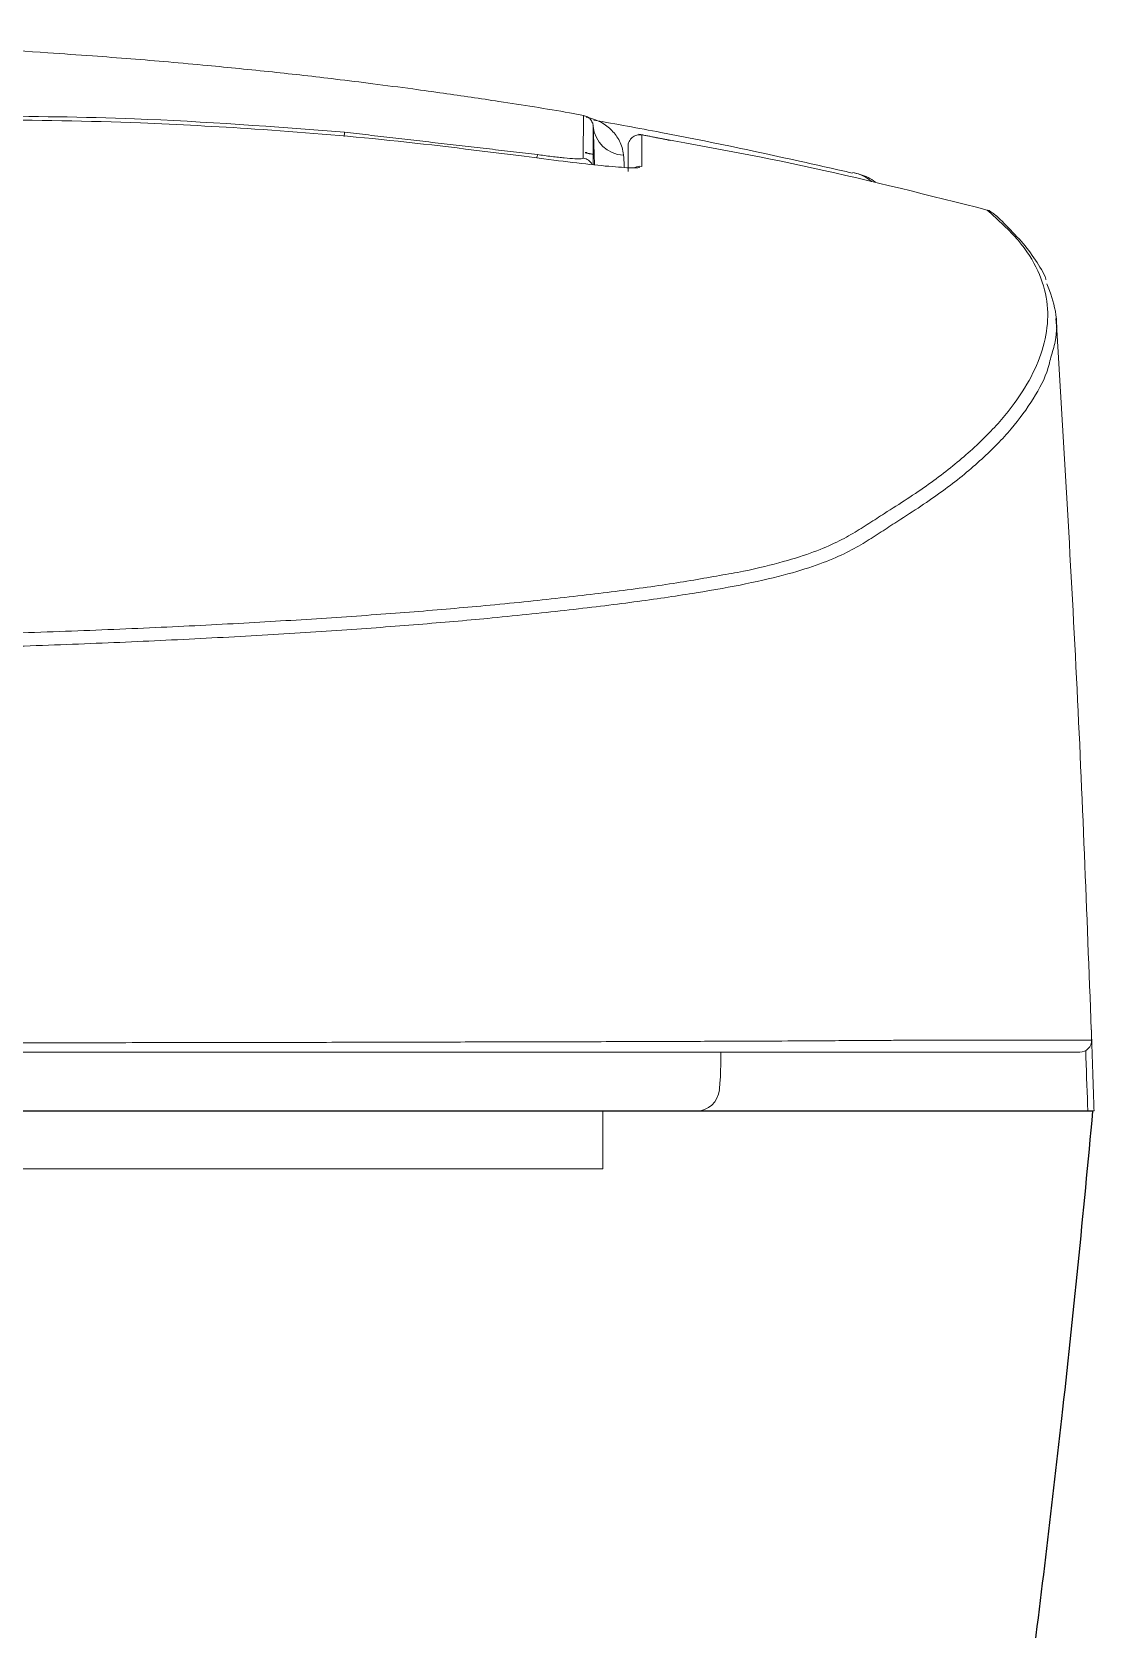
# Model space of a CAD drawing. Extents: x 1268 to 7307, y -579 to 1973.
# Drawn here: x 2916.2 to 3006.8, y 128.2 to 264.6 of the extents above; entities that cross this region are included whole.
import ezdxf

# ---------------------------------------------------------------- set-up
doc = ezdxf.new("R2010")
doc.units = 0
doc.header["$LTSCALE"] = 20
doc.header["$MEASUREMENT"] = 0
doc.layers.get('0').update_dxf_attribs({"linetype": 'CONTINUOUS'})
doc.layers.add('00_COMPONENTS', color=7, linetype='CONTINUOUS')
doc.layers.add('1', color=7, linetype='CONTINUOUS')

msp = doc.modelspace()

# ---------------------------------------------------------------- linework, layer by layer
at = {"color": 7, "linetype": 'Continuous', "lineweight": 15}
for p, q in [((2967.04, 253.47), (2967.04, 253.18)), ((2967.04, 253), (2967.04, 252.68)), ((2903.15, 172.43), (2929.46, 172.43)), ((2929.46, 172.43), (2942.75, 172.43)), ((2942.75, 172.43), (2963.79, 172.43)), ((2963.79, 172.43), (2972.84, 172.43)), ((2964.88, 172.43), (2964.88, 171.51)), ((2927.54, 167.51), (2911.61, 167.51)), ((2927.54, 167.51), (2911.61, 167.51)), ((2929.53, 167.51), (2927.54, 167.51)), ((2929.53, 167.51), (2927.54, 167.51))]:
    msp.add_line(p, q, dxfattribs=at)
msp.add_line((2888.54, 172.46), (3006.72, 172.47))
at = {"color": 7, "linetype": 'Continuous', "lineweight": 15, "flags": 128}
msp.add_lwpolyline([(2942.8, 255.68), (2942.81, 255.78), (2942.82, 255.88), (2942.83, 255.96), (2942.83, 256.01), (2942.83, 256.04)], dxfattribs=at)
at = {"color": 7, "linetype": 'Continuous', "lineweight": 15}
for centre, radius, start, end in [((2966.79, 256.81), 2.74, 185.5578, 266.9558), ((2961.08, 253.57), 1.85, 162.6265, 171.543), ((2963.07, 252.84), 1, 26.103, 81.4097), ((2968.04, 252.13), 1, 80.5212, 114.9383), ((3005.61, 178.47), 1, 270, 1.954), ((2972.84, 174.43), 2, 270, 355)]:
    msp.add_arc(centre, radius, start, end, dxfattribs=at)
for points, knots in [([(2963.25, 257.48), (2962.85, 257.55), (2960.46, 257.98), (2956.45, 258.61), (2951.96, 259.28), (2948.4, 259.77), (2945.32, 260.17), (2942.21, 260.56), (2939.38, 260.89), (2936.65, 261.19), (2933.9, 261.47), (2930.93, 261.76), (2927.85, 262.04), (2924.58, 262.31), (2921.14, 262.57), (2915.28, 262.98), (2907.2, 263.44), (2897.2, 263.86), (2887.73, 264.14), (2880.43, 264.28), (2875.04, 264.35), (2871.05, 264.38), (2866.31, 264.41), (2860.64, 264.45), (2854.05, 264.48), (2846.54, 264.52), (2838.1, 264.55), (2828.74, 264.58), (2818.45, 264.6), (2811.28, 264.6), (2807.54, 264.6)], [0, 0, 0, 0, 0.007942, 0.047278, 0.078077, 0.09541, 0.117873, 0.138922, 0.157097, 0.174981, 0.193535, 0.211422, 0.233444, 0.254725, 0.276456, 0.30182, 0.371991, 0.43612, 0.496896, 0.553414, 0.574736, 0.598799, 0.628672, 0.664319, 0.705767, 0.753009, 0.806051, 0.864895, 0.929545, 1, 1, 1, 1]), ([(2911.77, 257.43), (2916.16, 257.39), (2926.52, 257.29), (2936.86, 256.5), (2942.83, 256.04)], [0, 0, 0, 0, 0.422709, 1, 1, 1, 1]), ([(2958.17, 253.98), (2954.35, 254.46), (2946.7, 255.43), (2935.77, 256.32), (2924.2, 256.94), (2916.46, 257.09), (2911.97, 257.09), (2911.97, 257.09)], [0, 0, 0, 0, 0.249434, 0.498868, 0.709758, 0.999999, 1, 1, 1, 1]), ([(2963.22, 253.82), (2963.22, 254.29), (2963.22, 255.23), (2963.22, 256.53), (2963.23, 257.35), (2963.23, 257.4), (2963.24, 257.42)], [0, 0, 0, 0, 0.266633, 0.533274, 0.800167, 1, 1, 1, 1]), ([(2964.02, 256.8), (2964.02, 256.8), (2964.01, 256.82), (2963.97, 256.92), (2963.86, 257.11), (2963.65, 257.31), (2963.42, 257.44), (2963.27, 257.45), (2963.24, 257.45)], [0, 0, 0, 0, 0.011685, 0.240434, 0.434276, 0.666372, 0.929552, 1, 1, 1, 1]), ([(2963.47, 257.31), (2963.56, 257.29), (2964.37, 257.15), (2965.44, 256.55), (2966.36, 255.32), (2966.61, 254.53), (2966.65, 254.09), (2966.65, 254.07)], [0, 0, 0, 0, 0.05726, 0.534701, 0.760403, 0.991516, 1, 1, 1, 1]), ([(2964.05, 256.65), (2964.05, 256.66), (2964.05, 256.67), (2964.03, 256.75), (2964.02, 256.8)], [0, 0, 0, 0, 0.4287616, 1, 1, 1, 1]), ([(2964.07, 256.54), (2964.07, 256.54), (2964.07, 256.59), (2964.05, 256.62), (2964.03, 256.65)], [0, 0, 0, 0, 0.098963, 1, 1, 1, 1]), ([(2964.18, 253.25), (2964.15, 254.06), (2964.11, 255.28), (2964.08, 256.22), (2964.07, 256.54)], [0, 0, 0, 0, 0.662668, 1, 1, 1, 1]), ([(2964.07, 256.52), (2964.07, 256.46), (2964.07, 256.34), (2964.07, 255.54), (2964.07, 254.4), (2964.07, 253.6), (2964.07, 253.26)], [0, 0, 0, 0, 0.2392086, 0.499042, 0.7902874, 1, 1, 1, 1]), ([(2986.21, 252.54), (2984.7, 252.89), (2979.26, 254.12), (2971.9, 255.66), (2966.02, 256.73), (2964.11, 257.07)], [0, 0, 0, 0, 0.205624, 0.741545, 1, 1, 1, 1]), ([(2968.21, 255.81), (2968.14, 255.82), (2967.99, 255.83), (2967.77, 255.8), (2967.57, 255.72), (2967.39, 255.59), (2967.24, 255.44), (2967.12, 255.25), (2967.05, 255.04), (2967.04, 254.9), (2967.04, 254.82)], [0, 0, 0, 0, 0.124997, 0.249998, 0.374999, 0.499999, 0.625, 0.75, 0.875002, 1, 1, 1, 1]), ([(2968.21, 255.81), (2968.21, 255.78), (2968.21, 255.63), (2968.21, 254.92), (2968.2, 253.96), (2968.2, 253.2), (2968.2, 253.12)], [0, 0, 0, 0, 0.043576, 0.2178821, 0.9151174, 1, 1, 1, 1]), ([(2997.7, 249.39), (2992.76, 250.64), (2983, 253.12), (2973.09, 254.92), (2968.21, 255.81)], [0, 0, 0, 0, 0.506813, 1, 1, 1, 1]), ([(2968.02, 253.04), (2968, 253.03), (2967.88, 252.97), (2966.82, 253), (2964.59, 253.19), (2961.56, 253.54), (2959.3, 253.83), (2958.17, 253.98)], [0, 0, 0, 0, 0.037283, 0.274704, 0.51511, 0.757528, 1, 1, 1, 1]), ([(2959.32, 254.13), (2959.5, 254.1), (2960.12, 254.01), (2960.91, 253.92), (2961.81, 253.82), (2962.55, 253.76), (2963.12, 253.76), (2963.18, 253.8), (2963.22, 253.82)], [0, 0, 0, 0, 0.088936, 0.294885, 0.384871, 0.593716, 0.801801, 1, 1, 1, 1]), ([(2963.52, 254.25), (2963.51, 254.26), (2963.46, 254.27), (2963.42, 254.28), (2963.38, 254.29)], [0, 0, 0, 0, 0.065025, 1, 1, 1, 1]), ([(2966.65, 254.07), (2966.67, 253.81), (2966.69, 253.49), (2966.72, 253.09), (2966.72, 253.03)], [0, 0, 0, 0, 0.850964, 1, 1, 1, 1]), ([(2967.04, 253.02), (2967.04, 253.21), (2967.04, 253.88), (2967.04, 254.43), (2967.04, 254.82)], [0, 0, 0, 0, 0.275399, 1, 1, 1, 1]), ([(2988.17, 251.75), (2988.17, 251.75), (2987.76, 252.09), (2987.1, 252.4), (2986.43, 252.55), (2986.22, 252.6)], [0, 0, 0, 0, 0.013904, 0.683724, 1, 1, 1, 1]), ([(2987.82, 251.84), (2987.6, 252), (2987.08, 252.39), (2986.53, 252.52), (2986.22, 252.59)], [0, 0, 0, 0, 0.429152, 1, 1, 1, 1]), ([(2974.33, 218.09), (2975.03, 218.21), (2977.25, 218.59), (2980.02, 219.26), (2982.71, 220.09), (2984.71, 220.93), (2986.28, 221.78), (2987.6, 222.63), (2989.79, 224.03), (2992.82, 225.97), (2996.04, 228.54), (2998.74, 231.17), (3000.77, 233.83), (3002.14, 236.45), (3002.87, 239.03), (3002.92, 241.62), (3002.15, 244.21), (3000.54, 246.81), (2998.65, 248.53), (2997.7, 249.39)], [0, 0, 0, 0, 0.012487, 0.039461, 0.066458, 0.093551, 0.120724, 0.147911, 0.175011, 0.25491, 0.33481, 0.420656, 0.506502, 0.588579, 0.670662, 0.752737, 0.835155, 0.917586, 1, 1, 1, 1]), ([(2998.03, 249.22), (2998.02, 249.23), (2997.93, 249.32), (2997.8, 249.36), (2997.7, 249.39)], [0, 0, 0, 0, 0.1776977, 1, 1, 1, 1]), ([(3002.74, 243.45), (3002.73, 243.46), (3002.52, 244.03), (3001.84, 245.12), (3000.65, 246.76), (2999.41, 247.95), (2998.62, 248.81), (2998.17, 249.13), (2998.04, 249.22)], [0, 0, 0, 0, 0.009535, 0.284427, 0.563252, 0.847104, 0.956265, 1, 1, 1, 1]), ([(3002.8, 243.1), (3003.09, 242.32), (3003.68, 240.67), (3003.67, 238.58), (3003.27, 237.27), (3003.13, 236.82)], [0, 0, 0, 0, 0.374555, 0.788203, 1, 1, 1, 1]), ([(3006.58, 179.37), (3006.2, 189.39), (3005.43, 209.65), (3004.19, 229.89), (3003.57, 240.12)], [0, 0, 0, 0, 0.49442, 1, 1, 1, 1]), ([(3003.13, 236.82), (3003.03, 236.4), (3002.72, 235.11), (3001.5, 232.96), (2999.57, 230.38), (2996.97, 227.8), (2993.79, 225.23), (2990.7, 223.23), (2988.47, 221.79), (2987.14, 220.92), (2985.55, 220.04), (2983.52, 219.17), (2980.83, 218.31), (2977.32, 217.48), (2972.98, 216.7), (2967.97, 215.96), (2962.14, 215.24), (2955.97, 214.59), (2949.6, 214.03), (2943.06, 213.53), (2935.89, 213.08), (2928.22, 212.67), (2920.18, 212.32), (2911.77, 212.02), (2902.95, 211.77), (2892.22, 211.55), (2879.7, 211.37), (2865.49, 211.21), (2848.73, 211.07), (2829.41, 210.95), (2814.83, 210.93), (2807.54, 210.92)], [0, 0, 0, 0, 0.036728, 0.111979, 0.186866, 0.261753, 0.336639, 0.411526, 0.436808, 0.462172, 0.487524, 0.512799, 0.537984, 0.563146, 0.586664, 0.610182, 0.634254, 0.658326, 0.677842, 0.697356, 0.717436, 0.737516, 0.75704, 0.776564, 0.796667, 0.816771, 0.847079, 0.877415, 0.907747, 0.953873, 1, 1, 1, 1]), ([(2807.54, 212.05), (2814.72, 212.06), (2829.09, 212.08), (2848.25, 212.2), (2865.01, 212.34), (2879.38, 212.5), (2891.89, 212.68), (2902.46, 212.9), (2911.14, 213.14), (2919.6, 213.43), (2927.67, 213.77), (2935.22, 214.16), (2942.29, 214.6), (2948.88, 215.08), (2955.27, 215.63), (2961.37, 216.26), (2967.11, 216.95), (2971.47, 217.57), (2973.59, 217.96), (2974.33, 218.09)], [0, 0, 0, 0, 0.107291, 0.214582, 0.286984, 0.359396, 0.431739, 0.47753, 0.523321, 0.570471, 0.61762, 0.663372, 0.709124, 0.756225, 0.803332, 0.858576, 0.91382, 0.970357, 1, 1, 1, 1]), ([(3006.61, 178.5), (3006.61, 178.55), (3006.62, 178.61), (3006.6, 179.17), (3006.59, 179.37)], [0, 0, 0, 0, 0.6490539, 1, 1, 1, 1]), ([(2807.54, 178.26), (2814.56, 178.26), (2828.62, 178.26), (2849.65, 178.25), (2870.55, 178.25), (2887.65, 178.25), (2900.88, 178.26), (2910.26, 178.27), (2919.31, 178.28), (2927.95, 178.29), (2936.09, 178.3), (2943.71, 178.32), (2950.76, 178.34), (2957.73, 178.35), (2964.48, 178.37), (2970.88, 178.39), (2976.34, 178.41), (2980.8, 178.43), (2984.16, 178.45), (2986.6, 178.47), (2988.48, 178.48), (2990.65, 178.49), (2993.18, 178.49), (2996.76, 178.49), (3000.53, 178.49), (3002.81, 178.5), (3004.02, 178.5), (3004.79, 178.5), (3005.7, 178.5), (3006.42, 178.5), (3006.55, 178.5), (3006.61, 178.5)], [0, 0, 0, 0, 0.040743, 0.081547, 0.122341, 0.163071, 0.182332, 0.201668, 0.221003, 0.240264, 0.259517, 0.278843, 0.298172, 0.31743, 0.341976, 0.366609, 0.391247, 0.4158, 0.439338, 0.46292, 0.486551, 0.510156, 0.557883, 0.605612, 0.701889, 0.798166, 0.805176, 0.833213, 0.889296, 0.945378, 1, 1, 1, 1]), ([(3005.61, 177.47), (3005.44, 177.47), (3005.08, 177.47), (3002.88, 177.47), (2999.58, 177.47), (2995.85, 177.47), (2992.32, 177.47), (2989.78, 177.47), (2987.61, 177.47), (2985.72, 177.47), (2983.26, 177.47), (2979.9, 177.47), (2975.5, 177.47), (2970.14, 177.47), (2963.76, 177.47), (2957.01, 177.47), (2950.13, 177.47), (2943.21, 177.47), (2935.62, 177.47), (2927.5, 177.47), (2918.99, 177.47), (2910.08, 177.47), (2900.74, 177.47), (2887.52, 177.47), (2870.5, 177.47), (2849.7, 177.47), (2828.69, 177.47), (2814.59, 177.47), (2807.54, 177.47)], [0, 0, 0, 0, 0.101134, 0.202335, 0.29779, 0.393246, 0.441137, 0.489028, 0.513121, 0.537241, 0.56131, 0.585332, 0.609499, 0.633663, 0.658512, 0.683362, 0.702261, 0.721157, 0.740632, 0.760106, 0.778999, 0.797892, 0.817381, 0.83687, 0.877401, 0.917939, 0.95897, 1, 1, 1, 1]), ([(3006.28, 172.47), (3006.28, 172.62), (3006.22, 174.34), (3006.16, 176.06), (3006.11, 177.62)], [0, 0, 0, 0, 0.090134, 1, 1, 1, 1]), ([(3006.28, 172.47), (3002.46, 172.47), (2994.8, 172.47), (2983.68, 172.47), (2976.3, 172.47), (2973.05, 172.47)], [0, 0, 0, 0, 0.357291, 0.716635, 1, 1, 1, 1]), ([(3006.82, 172.47), (3006.82, 172.47), (3006.81, 172.47), (3006.76, 172.47), (3006.72, 172.47), (3006.58, 172.47), (3006.45, 172.47), (3006.28, 172.47)], [0, 0, 0, 0, 0.25, 0.25, 0.5, 0.5, 1, 1, 1, 1]), ([(2964.88, 171.51), (2964.88, 171.25), (2964.88, 170.54), (2964.88, 169.42), (2964.88, 168.69), (2964.88, 167.63), (2964.88, 167.51)], [0, 0, 0, 0, 0.1480116, 0.4035975, 0.6655903, 0.6970561, 0.6970561, 0.6970561, 0.6970561]), ([(2964.88, 167.51), (2958.49, 167.51), (2954.67, 167.51), (2947.79, 167.51), (2938.67, 167.51), (2932.57, 167.51), (2929.53, 167.51)], [0.0273762, 0.0273762, 0.0273762, 0.0273762, 0.1090216, 0.4061717, 0.7033183, 1, 1, 1, 1]), ([(2960.13, 167.51), (2959.04, 167.51), (2954.95, 167.51), (2947.79, 167.51), (2938.67, 167.51), (2932.57, 167.51), (2929.53, 167.51)], [0, 0, 0, 0, 0.1090142, 0.4061668, 0.7033159, 1, 1, 1, 1])]:
    msp.add_open_spline(points, degree=3, knots=knots, dxfattribs=at)
for points, degree in [([(2963.24, 257.42), (2963.24, 257.42)], 1), ([(2942.83, 256.04), (2959.32, 254.13)], 1), ([(2970.64, 255.34), (2967.97, 255.87)], 1), ([(2963.53, 254.29), (2963.39, 254.32)], 1), ([(2964.07, 254.15), (2963.52, 254.25)], 1), ([(2963.52, 254.23), (2963.52, 254.25)], 1), ([(3006.59, 179.35), (3006.82, 172.47)], 1), ([(2974.93, 175.43), (2974.97, 177.47)], 1), ([(2974.83, 174.25), (2974.93, 175.43)], 1), ([(2964.88, 171.51), (2964.88, 171.82), (2964.88, 172.12), (2964.88, 172.43)], 3)]:
    msp.add_open_spline(points, degree=degree, dxfattribs=at)
at = {"layer": '00_COMPONENTS', "color": 7, "linetype": 'Continuous', "lineweight": 0}
msp.add_line((3002.78, 172.47), (2807.54, 172.47), dxfattribs=at)
at = {"layer": '1', "color": 7, "linetype": 'Continuous'}
msp.add_open_spline([(2954.21, -207.53), (2955.26, -198.27), (2957.34, -180.52), (2960.51, -154.94), (2963.59, -131.35), (2966.55, -109.58), (2969.32, -89.91), (2971.81, -72.71), (2973.98, -58.03), (2975.69, -46.67), (2977.11, -37.3), (2978.48, -28.36), (2980.18, -17.35), (2982.24, -4.05), (2984.66, 11.37), (2987.24, 27.76), (2989.92, 44.85), (2992.65, 62.41), (2995.5, 81.23), (2998.43, 101.42), (3001.37, 123.21), (3004.25, 147.02), (3005.92, 163.7), (3006.72, 172.47)], degree=3, knots=[0, 0, 0, 0, 0.073031, 0.139507, 0.20039, 0.25651, 0.307393, 0.35099, 0.388028, 0.419192, 0.437187, 0.459024, 0.487343, 0.52183, 0.562121, 0.607857, 0.651174, 0.698191, 0.74896, 0.803744, 0.863102, 0.928007, 1, 1, 1, 1], dxfattribs=at)

doc.saveas('drawing.dxf')
